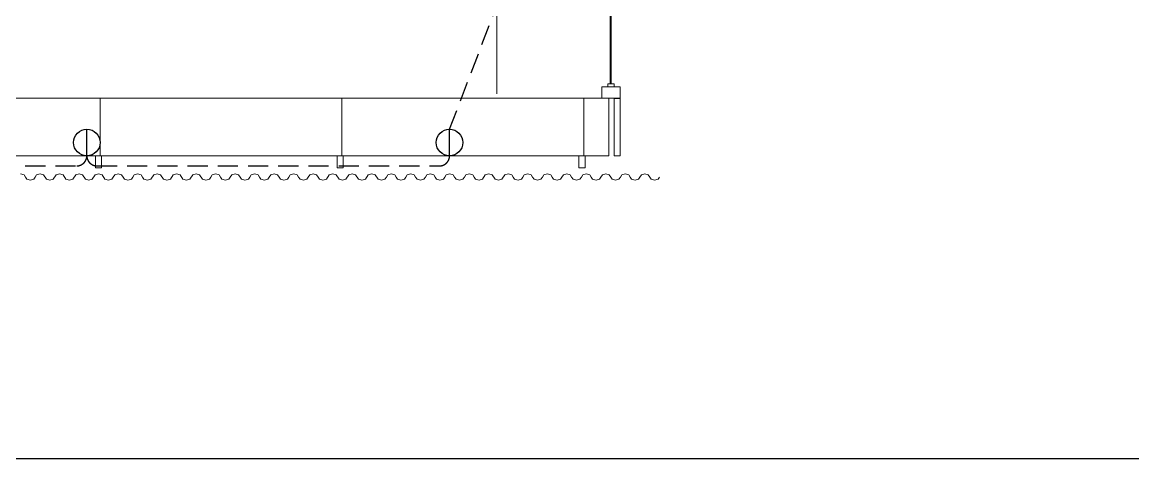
# Model space of a CAD drawing. Extents: x -31682 to -12847, y -2484 to 19259.
# Drawn here: x -22235 to -16724, y -2484 to -320 of the extents above; entities that cross this region are included whole.
import ezdxf

# ---------------------------------------------------------------- set-up
doc = ezdxf.new("R2010")
doc.units = 0
doc.header["$LTSCALE"] = 5
doc.header["$MEASUREMENT"] = 0
doc.linetypes.add('HIDDEN', pattern=[0.375, 0.25, -0.125])
doc.layers.get('Defpoints').update_dxf_attribs({"color": 6, "linetype": 'CONTINUOUS'})
doc.layers.add('ArqElet', color=11, linetype='CONTINUOUS', lineweight=5)
doc.layers.add('Visto', color=144, linetype='CONTINUOUS', lineweight=9)

msp = doc.modelspace()

# ---------------------------------------------------------------- linework, layer by layer
at = {"layer": 'ArqElet'}
for p, q in [((-19316.4, -625.5), (-19316.4, 26.8)), ((-19312.9, -625.5), (-19312.9, 26.8)), ((-19878.9, -675), (-19878.9, -262)), ((-19357.9, -696), (-19357.9, -640.2)), ((-19327.9, -640.2), (-19357.9, -640.2)), ((-19327.9, -640.2), (-19327.9, -625.5)), ((-19327.9, -625.5), (-19316.4, -625.5)), ((-19327.9, -640.2), (-19297.9, -640.2)), ((-19316.4, -625.5), (-19312.9, -625.5)), ((-19312.9, -625.5), (-19297.9, -625.5)), ((-19297.9, -640.2), (-19297.9, -625.5)), ((-19267.9, -640.2), (-19297.9, -640.2)), ((-19267.9, -696), (-19267.9, -640.2)), ((-21848.3, -696), (-23048.3, -696)), ((-21848.3, -982), (-21848.3, -696)), ((-21848.3, -982), (-21848.3, -696)), ((-20648.3, -696), (-21848.3, -696)), ((-20648.3, -982), (-20648.3, -696)), ((-20648.3, -982), (-20648.3, -696)), ((-19448.3, -696), (-20648.3, -696)), ((-19448.3, -982), (-19448.3, -696)), ((-19448.3, -982), (-19448.3, -696)), ((-19323.3, -696), (-19448.3, -696)), ((-19357.9, -696), (-19267.9, -696)), ((-19323.3, -982), (-19323.3, -696)), ((-19297.9, -982), (-19297.9, -698.4)), ((-19297.9, -698.4), (-19267.9, -698.4)), ((-19267.9, -982), (-19267.9, -698.4)), ((-21848.3, -982), (-23048.3, -982)), ((-21871.8, -1042), (-21871.8, -982)), ((-20648.3, -982), (-21848.3, -982)), ((-21841.8, -982), (-21841.8, -1042)), ((-20671.8, -1042), (-20671.8, -982)), ((-20671.8, -982), (-20641.8, -982)), ((-19448.3, -982), (-20648.3, -982)), ((-20641.8, -982), (-20641.8, -1042)), ((-19471.8, -1042), (-19471.8, -982)), ((-19471.8, -982), (-19441.8, -982)), ((-19323.3, -982), (-19448.3, -982)), ((-19441.8, -982), (-19441.8, -1042)), ((-19267.9, -982), (-19297.9, -982)), ((-21841.8, -1042), (-21871.8, -1042)), ((-20641.8, -1042), (-20671.8, -1042)), ((-19441.8, -1042), (-19471.8, -1042)), ((-22242.8, -1072), (-22225.7, -1076.4)), ((-22225.7, -1076.4), (-22218.6, -1087.1)), ((-22218.6, -1087.1), (-22211.5, -1097.8)), ((-22211.5, -1097.8), (-22194.4, -1102.2)), ((-22194.4, -1102.2), (-22177.3, -1097.8)), ((-22177.3, -1097.8), (-22170.2, -1087.1)), ((-22170.2, -1087.1), (-22163.1, -1076.4)), ((-22163.1, -1076.4), (-22146, -1072)), ((-22146, -1072), (-22128.9, -1076.4)), ((-22128.9, -1076.4), (-22114.7, -1097.8)), ((-22114.7, -1097.8), (-22097.6, -1102.2)), ((-22097.6, -1102.2), (-22080.5, -1097.8)), ((-22080.5, -1097.8), (-22066.3, -1076.4)), ((-22066.3, -1076.4), (-22049.2, -1072)), ((-22049.2, -1072), (-22032.1, -1076.4)), ((-22032.1, -1076.4), (-22017.9, -1097.8)), ((-22017.9, -1097.8), (-22000.8, -1102.2)), ((-22000.8, -1102.2), (-21983.7, -1097.8)), ((-21983.7, -1097.8), (-21969.5, -1076.4)), ((-21969.5, -1076.4), (-21952.4, -1072)), ((-21952.4, -1072), (-21935.3, -1076.4)), ((-21935.3, -1076.4), (-21921.1, -1097.8)), ((-21921.1, -1097.8), (-21904, -1102.2)), ((-21904, -1102.2), (-21886.9, -1097.8)), ((-21886.9, -1097.8), (-21872.7, -1076.4)), ((-21872.7, -1076.4), (-21855.6, -1072)), ((-21855.6, -1072), (-21838.5, -1076.4)), ((-21838.5, -1076.4), (-21824.3, -1097.8)), ((-21824.3, -1097.8), (-21807.2, -1102.2)), ((-21807.2, -1102.2), (-21790.1, -1097.8)), ((-21790.1, -1097.8), (-21783, -1087.1)), ((-21783, -1087.1), (-21775.9, -1076.4)), ((-21775.9, -1076.4), (-21758.8, -1072)), ((-21758.8, -1072), (-21741.7, -1076.4)), ((-21741.7, -1076.4), (-21734.6, -1087.1)), ((-21734.6, -1087.1), (-21727.5, -1097.8)), ((-21727.5, -1097.8), (-21710.4, -1102.2)), ((-21710.4, -1102.2), (-21693.3, -1097.8)), ((-21693.3, -1097.8), (-21686.2, -1087.1)), ((-21686.2, -1087.1), (-21679.1, -1076.4)), ((-21679.1, -1076.4), (-21662, -1072)), ((-21662, -1072), (-21644.9, -1076.4)), ((-21644.9, -1076.4), (-21637.8, -1087.1)), ((-21637.8, -1087.1), (-21630.7, -1097.8)), ((-21630.7, -1097.8), (-21613.6, -1102.2)), ((-21613.6, -1102.2), (-21596.5, -1097.8)), ((-21596.5, -1097.8), (-21582.3, -1076.4)), ((-21582.3, -1076.4), (-21565.2, -1072)), ((-21565.2, -1072), (-21548.1, -1076.4)), ((-21548.1, -1076.4), (-21533.9, -1097.8)), ((-21533.9, -1097.8), (-21516.8, -1102.2)), ((-21516.8, -1102.2), (-21499.7, -1097.8)), ((-21499.7, -1097.8), (-21485.5, -1076.4)), ((-21485.5, -1076.4), (-21468.4, -1072)), ((-21468.4, -1072), (-21451.3, -1076.4)), ((-21451.3, -1076.4), (-21437.1, -1097.8)), ((-21437.1, -1097.8), (-21420, -1102.2)), ((-21420, -1102.2), (-21402.9, -1097.8)), ((-21402.9, -1097.8), (-21388.7, -1076.4)), ((-21388.7, -1076.4), (-21371.6, -1072)), ((-21371.6, -1072), (-21354.5, -1076.4)), ((-21354.5, -1076.4), (-21340.3, -1097.8)), ((-21340.3, -1097.8), (-21323.2, -1102.2)), ((-21323.2, -1102.2), (-21306.1, -1097.8)), ((-21306.1, -1097.8), (-21299, -1087.1)), ((-21299, -1087.1), (-21291.9, -1076.4)), ((-21291.9, -1076.4), (-21274.8, -1072)), ((-21274.8, -1072), (-21257.7, -1076.4)), ((-21257.7, -1076.4), (-21250.6, -1087.1)), ((-21250.6, -1087.1), (-21243.5, -1097.8)), ((-21243.5, -1097.8), (-21226.4, -1102.2)), ((-21226.4, -1102.2), (-21209.3, -1097.8)), ((-21209.3, -1097.8), (-21202.2, -1087.1)), ((-21202.2, -1087.1), (-21195.1, -1076.4)), ((-21195.1, -1076.4), (-21178, -1072)), ((-21178, -1072), (-21160.9, -1076.4)), ((-21160.9, -1076.4), (-21153.8, -1087.1)), ((-21153.8, -1087.1), (-21146.7, -1097.8)), ((-21146.7, -1097.8), (-21129.6, -1102.2)), ((-21129.6, -1102.2), (-21112.5, -1097.8)), ((-21112.5, -1097.8), (-21105.4, -1087.1)), ((-21105.4, -1087.1), (-21098.3, -1076.4)), ((-21098.3, -1076.4), (-21081.2, -1072)), ((-21081.2, -1072), (-21064.1, -1076.4)), ((-21064.1, -1076.4), (-21057, -1087.1)), ((-21057, -1087.1), (-21049.9, -1097.8)), ((-21049.9, -1097.8), (-21032.8, -1102.2)), ((-21032.8, -1102.2), (-21015.7, -1097.8)), ((-21015.7, -1097.8), (-21008.6, -1087.1)), ((-21008.6, -1087.1), (-21001.5, -1076.4)), ((-21001.5, -1076.4), (-20984.4, -1072)), ((-20984.4, -1072), (-20967.3, -1076.4)), ((-20967.3, -1076.4), (-20960.2, -1087.1)), ((-20960.2, -1087.1), (-20953.1, -1097.8)), ((-20953.1, -1097.8), (-20936, -1102.2)), ((-20936, -1102.2), (-20918.9, -1097.8)), ((-20918.9, -1097.8), (-20911.8, -1087.1)), ((-20911.8, -1087.1), (-20904.7, -1076.4)), ((-20904.7, -1076.4), (-20887.6, -1072)), ((-20887.6, -1072), (-20870.5, -1076.4)), ((-20870.5, -1076.4), (-20863.4, -1087.1)), ((-20863.4, -1087.1), (-20856.3, -1097.8)), ((-20856.3, -1097.8), (-20839.2, -1102.2)), ((-20839.2, -1102.2), (-20822.1, -1097.8)), ((-20822.1, -1097.8), (-20815, -1087.1)), ((-20815, -1087.1), (-20807.9, -1076.4)), ((-20807.9, -1076.4), (-20790.8, -1072)), ((-20790.8, -1072), (-20773.7, -1076.4)), ((-20773.7, -1076.4), (-20766.6, -1087.1)), ((-20766.6, -1087.1), (-20759.5, -1097.8)), ((-20759.5, -1097.8), (-20742.4, -1102.2)), ((-20742.4, -1102.2), (-20725.3, -1097.8)), ((-20725.3, -1097.8), (-20711.1, -1076.4)), ((-20711.1, -1076.4), (-20694, -1072)), ((-20694, -1072), (-20676.9, -1076.4)), ((-20676.9, -1076.4), (-20662.7, -1097.8)), ((-20662.7, -1097.8), (-20645.6, -1102.2)), ((-20645.6, -1102.2), (-20628.5, -1097.8)), ((-20628.5, -1097.8), (-20614.3, -1076.4)), ((-20614.3, -1076.4), (-20597.2, -1072)), ((-20597.2, -1072), (-20580.1, -1076.4)), ((-20580.1, -1076.4), (-20565.9, -1097.8)), ((-20565.9, -1097.8), (-20548.8, -1102.2)), ((-20548.8, -1102.2), (-20531.7, -1097.8)), ((-20531.7, -1097.8), (-20517.5, -1076.4)), ((-20517.5, -1076.4), (-20500.4, -1072)), ((-20500.4, -1072), (-20483.3, -1076.4)), ((-20483.3, -1076.4), (-20469.1, -1097.8)), ((-20469.1, -1097.8), (-20452, -1102.2)), ((-20452, -1102.2), (-20434.9, -1097.8)), ((-20434.9, -1097.8), (-20427.8, -1087.1)), ((-20427.8, -1087.1), (-20420.7, -1076.4)), ((-20420.7, -1076.4), (-20403.6, -1072)), ((-20403.6, -1072), (-20386.5, -1076.4)), ((-20386.5, -1076.4), (-20379.4, -1087.1)), ((-20379.4, -1087.1), (-20372.3, -1097.8)), ((-20372.3, -1097.8), (-20355.2, -1102.2)), ((-20355.2, -1102.2), (-20338.1, -1097.8)), ((-20338.1, -1097.8), (-20331, -1087.1)), ((-20331, -1087.1), (-20323.9, -1076.4)), ((-20323.9, -1076.4), (-20306.8, -1072)), ((-20306.8, -1072), (-20289.7, -1076.4)), ((-20289.7, -1076.4), (-20282.6, -1087.1)), ((-20282.6, -1087.1), (-20275.5, -1097.8)), ((-20275.5, -1097.8), (-20258.4, -1102.2)), ((-20258.4, -1102.2), (-20241.3, -1097.8)), ((-20241.3, -1097.8), (-20234.2, -1087.1)), ((-20234.2, -1087.1), (-20227.1, -1076.4)), ((-20227.1, -1076.4), (-20210, -1072)), ((-20210, -1072), (-20192.9, -1076.4)), ((-20192.9, -1076.4), (-20185.8, -1087.1)), ((-20185.8, -1087.1), (-20178.7, -1097.8)), ((-20178.7, -1097.8), (-20161.6, -1102.2)), ((-20161.6, -1102.2), (-20144.5, -1097.8)), ((-20144.5, -1097.8), (-20137.4, -1087.1)), ((-20137.4, -1087.1), (-20130.3, -1076.4)), ((-20130.3, -1076.4), (-20113.2, -1072)), ((-20113.2, -1072), (-20096.1, -1076.4)), ((-20096.1, -1076.4), (-20089, -1087.1)), ((-20089, -1087.1), (-20081.9, -1097.8)), ((-20081.9, -1097.8), (-20064.8, -1102.2)), ((-20064.8, -1102.2), (-20047.7, -1097.8)), ((-20047.7, -1097.8), (-20040.6, -1087.1)), ((-20040.6, -1087.1), (-20033.5, -1076.4)), ((-20033.5, -1076.4), (-20016.4, -1072)), ((-20016.4, -1072), (-19999.3, -1076.4)), ((-19999.3, -1076.4), (-19992.2, -1087.1)), ((-19992.2, -1087.1), (-19985.1, -1097.8)), ((-19985.1, -1097.8), (-19968, -1102.2)), ((-19968, -1102.2), (-19950.9, -1097.8)), ((-19950.9, -1097.8), (-19936.7, -1076.4)), ((-19936.7, -1076.4), (-19919.6, -1072)), ((-19919.6, -1072), (-19902.5, -1076.4)), ((-19902.5, -1076.4), (-19888.3, -1097.8)), ((-19888.3, -1097.8), (-19871.2, -1102.2)), ((-19871.2, -1102.2), (-19854.1, -1097.8)), ((-19854.1, -1097.8), (-19839.9, -1076.4)), ((-19839.9, -1076.4), (-19822.8, -1072)), ((-19822.8, -1072), (-19805.7, -1076.4)), ((-19805.7, -1076.4), (-19798.6, -1087.1)), ((-19798.6, -1087.1), (-19791.5, -1097.8)), ((-19791.5, -1097.8), (-19774.4, -1102.2)), ((-19774.4, -1102.2), (-19757.3, -1097.8)), ((-19757.3, -1097.8), (-19750.2, -1087.1)), ((-19750.2, -1087.1), (-19743.1, -1076.4)), ((-19743.1, -1076.4), (-19726, -1072)), ((-19726, -1072), (-19708.9, -1076.4)), ((-19708.9, -1076.4), (-19701.8, -1087.1)), ((-19701.8, -1087.1), (-19694.7, -1097.8)), ((-19694.7, -1097.8), (-19677.6, -1102.2)), ((-19677.6, -1102.2), (-19660.5, -1097.8)), ((-19660.5, -1097.8), (-19653.4, -1087.1)), ((-19653.4, -1087.1), (-19646.3, -1076.4)), ((-19646.3, -1076.4), (-19629.2, -1072)), ((-19629.2, -1072), (-19612.1, -1076.4)), ((-19612.1, -1076.4), (-19605, -1087.1)), ((-19605, -1087.1), (-19597.9, -1097.8)), ((-19597.9, -1097.8), (-19580.8, -1102.2)), ((-19580.8, -1102.2), (-19563.7, -1097.8)), ((-19563.7, -1097.8), (-19556.6, -1087.1)), ((-19556.6, -1087.1), (-19549.5, -1076.4)), ((-19549.5, -1076.4), (-19532.4, -1072)), ((-19532.4, -1072), (-19515.3, -1076.4)), ((-19515.3, -1076.4), (-19508.2, -1087.1)), ((-19508.2, -1087.1), (-19501.1, -1097.8)), ((-19501.1, -1097.8), (-19484, -1102.2)), ((-19484, -1102.2), (-19466.9, -1097.8)), ((-19466.9, -1097.8), (-19459.8, -1087.1)), ((-19459.8, -1087.1), (-19452.7, -1076.4)), ((-19452.7, -1076.4), (-19435.6, -1072)), ((-19435.6, -1072), (-19418.5, -1076.4)), ((-19418.5, -1076.4), (-19411.4, -1087.1)), ((-19411.4, -1087.1), (-19404.3, -1097.8)), ((-19404.3, -1097.8), (-19387.2, -1102.2)), ((-19387.2, -1102.2), (-19370.1, -1097.8)), ((-19370.1, -1097.8), (-19363, -1087.1)), ((-19363, -1087.1), (-19355.9, -1076.4)), ((-19355.9, -1076.4), (-19338.8, -1072)), ((-19338.8, -1072), (-19321.7, -1076.4)), ((-19321.7, -1076.4), (-19314.6, -1087.1)), ((-19314.6, -1087.1), (-19307.5, -1097.8)), ((-19307.5, -1097.8), (-19290.4, -1102.2)), ((-19290.4, -1102.2), (-19273.3, -1097.8)), ((-19273.3, -1097.8), (-19266.2, -1087.1)), ((-19266.2, -1087.1), (-19259.1, -1076.4)), ((-19259.1, -1076.4), (-19242, -1072)), ((-19242, -1072), (-19224.9, -1076.4)), ((-19224.9, -1076.4), (-19217.8, -1087.1)), ((-19217.8, -1087.1), (-19210.7, -1097.8)), ((-19210.7, -1097.8), (-19193.6, -1102.2)), ((-19193.6, -1102.2), (-19176.5, -1097.8)), ((-19176.5, -1097.8), (-19169.4, -1087.1)), ((-19169.4, -1087.1), (-19162.3, -1076.4)), ((-19162.3, -1076.4), (-19145.2, -1072)), ((-19145.2, -1072), (-19128.1, -1076.4)), ((-19128.1, -1076.4), (-19121, -1087.1)), ((-19121, -1087.1), (-19113.9, -1097.8)), ((-19113.9, -1097.8), (-19096.8, -1102.2)), ((-19096.8, -1102.2), (-19079.7, -1097.8)), ((-19079.7, -1097.8), (-19072.6, -1087.1))]:
    msp.add_line(p, q, dxfattribs=at)
at = {"layer": 'Defpoints', "color": 4, "linetype": 'HIDDEN', "ltscale": 80}
for p, q in [((-20114.1, -850.3), (-19612.5, 461.6)), ((-23869.6, -1032), (-21964.1, -1032)), ((-21864.1, -1032), (-20164.1, -1032))]:
    msp.add_line(p, q, dxfattribs=at)
at = {"layer": 'Defpoints'}
for p, q in [((-21914.1, -982), (-21914.1, -850.3)), ((-20114.1, -982), (-20114.1, -850.3))]:
    msp.add_line(p, q, dxfattribs=at)
msp.add_lwpolyline([(-31682.3, 19258.8), (-12847.3, 19258.8), (-12847.3, -2484), (-31682.3, -2484)], close=True, dxfattribs=at)
for centre in [(-21914.1, -916.2), (-20114.1, -916.2)]:
    msp.add_circle(centre, 65.9, dxfattribs=at)
at = {"layer": 'Defpoints', "color": 4, "linetype": 'HIDDEN', "ltscale": 80}
for centre, start, end in [((-21964.1, -982), 270, 0), ((-21864.1, -982), 180, 270), ((-20164.1, -982), 270, 0)]:
    msp.add_arc(centre, 50, start, end, dxfattribs=at)
at = {"layer": 'Visto'}
msp.add_line((-21871.8, -982), (-21841.8, -982), dxfattribs=at)

doc.saveas('drawing.dxf')
